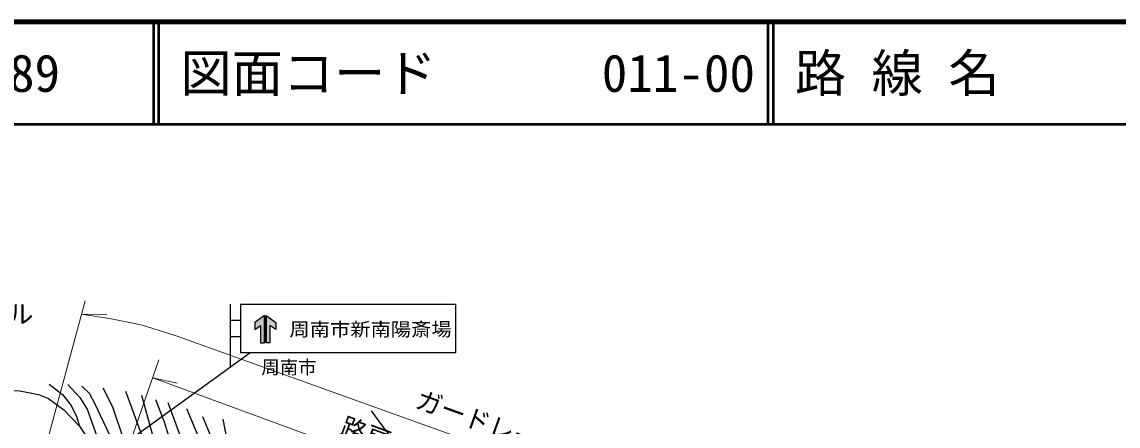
# Model space of a CAD drawing. Units: millimetres at full size, sheet at 1:1000; details may follow other scales. Extents: x 40000 to 680000, y 20000 to 380000.
# Drawn here: x 104900 to 211938, y 340521 to 380000 of the extents above; entities that cross this region are included whole.
import ezdxf
from ezdxf.enums import TextEntityAlignment as Align

# ---------------------------------------------------------------- set-up
doc = ezdxf.new("R2010")
doc.units = ezdxf.units.MM
doc.header["$LTSCALE"] = 1000
for name, color, linetype, lineweight in [('M-BGD', 7, 'Continuous', 25), ('M-STR-HTXT', 7, 'Continuous', 13), ('M-STR-STRC', 7, 'Continuous', 25), ('M-TTL', 2, 'Continuous', 140), ('M-TTL-LINE', 7, 'Continuous', 50)]:
    doc.layers.add(name, color=color, linetype=linetype, lineweight=lineweight)
doc.layers.add('M-TTL-TXT', color=7, linetype='Continuous')
doc.styles.add('ＭＳ ゴシック', font='')
doc.styles.get('ＭＳ ゴシック').set_extended_font_data('MS Gothic')

msp = doc.modelspace()

# ---------------------------------------------------------------- hatches: boundary and pattern name
at = {"layer": 'M-STR-STRC'}
for points in [[(127638, 350640), (127637, 349960), (128213, 350330), (128212, 348645), (128574, 348645), (128574, 351310)], [(128749, 351309), (128750, 348645), (129111, 348646), (129111, 350330), (129686, 349960), (129686, 350640)]]:
    msp.add_hatch(color=256, dxfattribs=at).paths.add_polyline_path(points)

# ---------------------------------------------------------------- linework, layer by layer
at = {"layer": 'M-BGD'}
for points in [[(93865, 342870), (96199, 343412), (98398, 343834), (100401, 344014), (102419, 344075), (104708, 343969), (106530, 343608), (107509, 343202), (109000, 342103), (110511, 340522), (111173, 339538), (112212, 337416), (113236, 335550), (113998, 334031), (116238, 329578), (116700, 328350)], [(107560, 344631), (108855, 343607), (109713, 342539), (110225, 341470), (110511, 340522)], [(109368, 344587), (110557, 343307), (111265, 342178), (112199, 339544), (113998, 334031)], [(118032, 327546), (116993, 329477), (116090, 331539), (115502, 333195), (114088, 337848), (113436, 339689), (112059, 342659), (111491, 343714), (110753, 344436)], [(112813, 344252), (113732, 342414), (114671, 339715), (115724, 337054), (116452, 335063), (117415, 332789), (119087, 329011), (120701, 325568)], [(124510, 322731), (123393, 324344), (122091, 326373), (120884, 328441), (119811, 330757), (119156, 332623), (117681, 336452), (116567, 339734), (115035, 343907)], [(116569, 343529), (117603, 339777), (118945, 336497), (120190, 333511), (121207, 331416), (122663, 328927), (124696, 325703), (127000, 322191)], [(129190, 321564), (127204, 323772), (125461, 325820), (124139, 327812), (122760, 330511), (120948, 334875), (119770, 337874), (118793, 341013), (117986, 343089)], [(130274, 321253), (129579, 322106), (128847, 323269), (128181, 324538), (127108, 326299), (125459, 328946), (123866, 331795), (121414, 337185), (120527, 339174), (119192, 342795)], [(120982, 342227), (123947, 335169), (125111, 332765), (126210, 330278), (127292, 328309), (128412, 326474), (129164, 325202), (130448, 323464), (131470, 322115), (132821, 320472)], [(122537, 341467), (123520, 339097), (124736, 336025), (125938, 333062), (127442, 329840), (128567, 327833), (129349, 326349), (130130, 325212), (131269, 323792), (132437, 322459), (133585, 321293), (134510, 320474), (135383, 319635)], [(139001, 342000), (140428, 340063), (142365, 337914), (144750, 335680), (146943, 334254), (147688, 334084), (149391, 333892), (150690, 334105), (151968, 335063), (152883, 336403), (153799, 338233)], [(124511, 341181), (124921, 339168)]]:
    msp.add_lwpolyline(points, dxfattribs=at)
at = {"layer": 'M-STR-HTXT'}
for p, q in [((106175, 334564), (111083, 352769)), ((110727, 351450), (113182, 351398)), ((118272, 346981), (109480, 321673)), ((117667, 345241), (179830, 322420)), ((117667, 345241), (120067, 344723))]:
    msp.add_line(p, q, dxfattribs=at)
msp.add_lwpolyline([(190746, 323899), (119972, 349328), (116557, 350408), (113616, 350981), (110727, 351450)], dxfattribs=at)
at = {"layer": 'M-STR-STRC'}
for p, q in [((125234, 352435), (125234, 346291)), ((126234, 352435), (147234, 352435)), ((126234, 352435), (126234, 347685)), ((147234, 352435), (147234, 347685)), ((128574, 351310), (127638, 350640)), ((128574, 351310), (128574, 348645)), ((128749, 351309), (128748, 348645)), ((128749, 351309), (129686, 350640)), ((125234, 350852), (126234, 350852)), ((127638, 350640), (127637, 349960)), ((127637, 349960), (128213, 350330)), ((128213, 350330), (128212, 348646)), ((129686, 349960), (129111, 350330)), ((129111, 350330), (129111, 348646)), ((129686, 350640), (129686, 349960)), ((125234, 349268), (126234, 349268)), ((128212, 348645), (128574, 348645)), ((129111, 348645), (128750, 348645)), ((97631, 326329), (127165, 347685)), ((147234, 347685), (126234, 347685))]:
    msp.add_line(p, q, dxfattribs=at)
for points in [[(128212, 348645), (128574, 348645), (128574, 351310), (127638, 350640), (127637, 349960), (128213, 350330)], [(128749, 351309), (129686, 350640), (129686, 349960), (129111, 350330), (129111, 348646), (128750, 348645)]]:
    msp.add_lwpolyline(points, close=True, dxfattribs=at)
at = {"layer": 'M-TTL'}
msp.add_line((680000, 380000), (40000, 380000), dxfattribs=at)
at = {"layer": 'M-TTL-LINE'}
for p, q in [((117750, 380000), (117750, 370000)), ((118250, 380000), (118250, 370000)), ((177750, 380000), (177750, 370000)), ((178250, 380000), (178250, 370000)), ((40000, 370000), (680000, 370000))]:
    msp.add_line(p, q, dxfattribs=at)

# ---------------------------------------------------------------- texts
at = {"layer": 'M-STR-HTXT', "style": 'ＭＳ ゴシック'}
msp.add_text('ガードレール', height=1833, dxfattribs=at).set_placement((98522, 349993), align=Align.BOTTOM_CENTER)
for s, rotation, p in [('ガードレール   L=85.0', 340.237, (155347, 337420)), ('路肩Con  L=66.0', 339.841, (144423, 336015))]:
    msp.add_text(s, height=1833, rotation=rotation, dxfattribs=at).set_placement(p, align=Align.BOTTOM_CENTER)
at = {"layer": 'M-STR-STRC', "style": 'ＭＳ ゴシック', "width": 1.1}
msp.add_text('周南市新南陽斎場', height=1320, dxfattribs=at).set_placement((131020, 348916), align=Align.BOTTOM_LEFT)
at = {"layer": 'M-STR-STRC', "style": 'ＭＳ ゴシック'}
msp.add_text('周南市', height=1320, dxfattribs=at).set_placement((128276, 345214), align=Align.BOTTOM_LEFT)
at = {"layer": 'M-TTL-TXT', "style": 'ＭＳ ゴシック'}
for s, p in [('489', (101142, 375000)), ('図面コード', (120380, 375000)), ('011-00', (161521, 375000)), ('路 線 名', (180380, 375000))]:
    msp.add_text(s, height=3666, dxfattribs=at).set_placement(p, align=Align.MIDDLE_LEFT)

doc.saveas('drawing.dxf')
